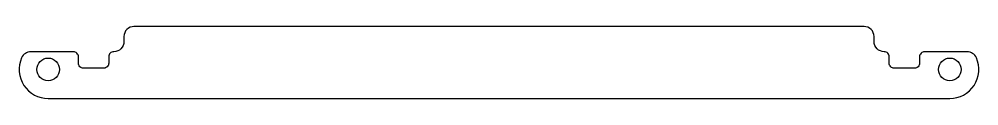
# Model space of a CAD drawing. Header units: millimetres. Extents: x -95 to 95, y -6 to 9.
import ezdxf

# ---------------------------------------------------------------- set-up
doc = ezdxf.new("R2010")
doc.units = ezdxf.units.MM

msp = doc.modelspace()

# ---------------------------------------------------------------- linework, layer by layer
msp.add_lwpolyline([(84.36, 3.5, 0.414214), (83.36, 2.5), (83.36, 1.25, -0.414214), (82.36, 0.25), (78.35, 0.25, -0.414214), (77.35, 1.25), (77.35, 2.5, 0.414214), (76.36, 3.5, -0.414214), (74.35, 5.5), (74.35, 6.5, 0.414214), (72.35, 8.5), (-72.35, 8.5, 0.414214), (-74.35, 6.5), (-74.35, 5.5, -0.414214), (-76.35, 3.5, 0.414214), (-77.36, 2.5), (-77.36, 1.25, -0.414214), (-78.35, 0.25), (-82.36, 0.25, -0.414214), (-83.36, 1.25), (-83.36, 2.5, 0.414214), (-84.36, 3.5), (-92.79, 3.5, 0.298217), (-94.62, 2.3, 0.540575), (-89.36, -5.75), (89.36, -5.75, 0.540575), (94.62, 2.3, 0.298217), (92.79, 3.5)], format="xyb", close=True)
for centre in [(-89.36, 0), (89.36, 0)]:
    msp.add_circle(centre, 2.25)

doc.saveas('drawing.dxf')
